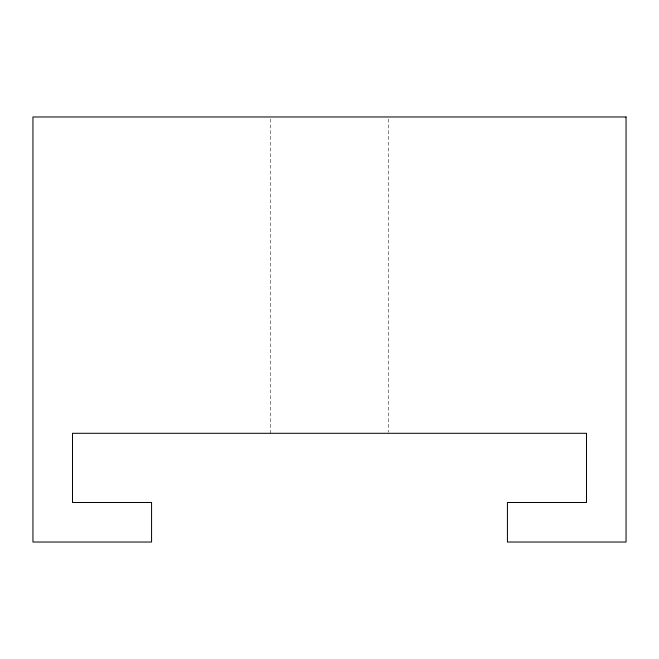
<?xml version="1.0" encoding="UTF-8"?>
<svg xmlns="http://www.w3.org/2000/svg" width="659" height="659" viewBox="0 0 659 659"><rect width="100%" height="100%" fill="white"/><g stroke="black" fill="none" stroke-linecap="round" stroke-linejoin="round"><path stroke-width="0.49" stroke-dasharray="3.29 2.47" d="M388.382 119.024L388.382 432.263M270.618 119.024L270.618 433.293"/><path stroke-width="0.99" d="M626.05 116.972L32.95 116.972L32.95 542.028L151.57 542.028L151.57 502.488L72.49 502.488L72.49 433.293L586.51 433.293L586.51 502.488L507.43 502.488L507.43 542.028L626.05 542.028L626.05 116.972"/></g></svg>
